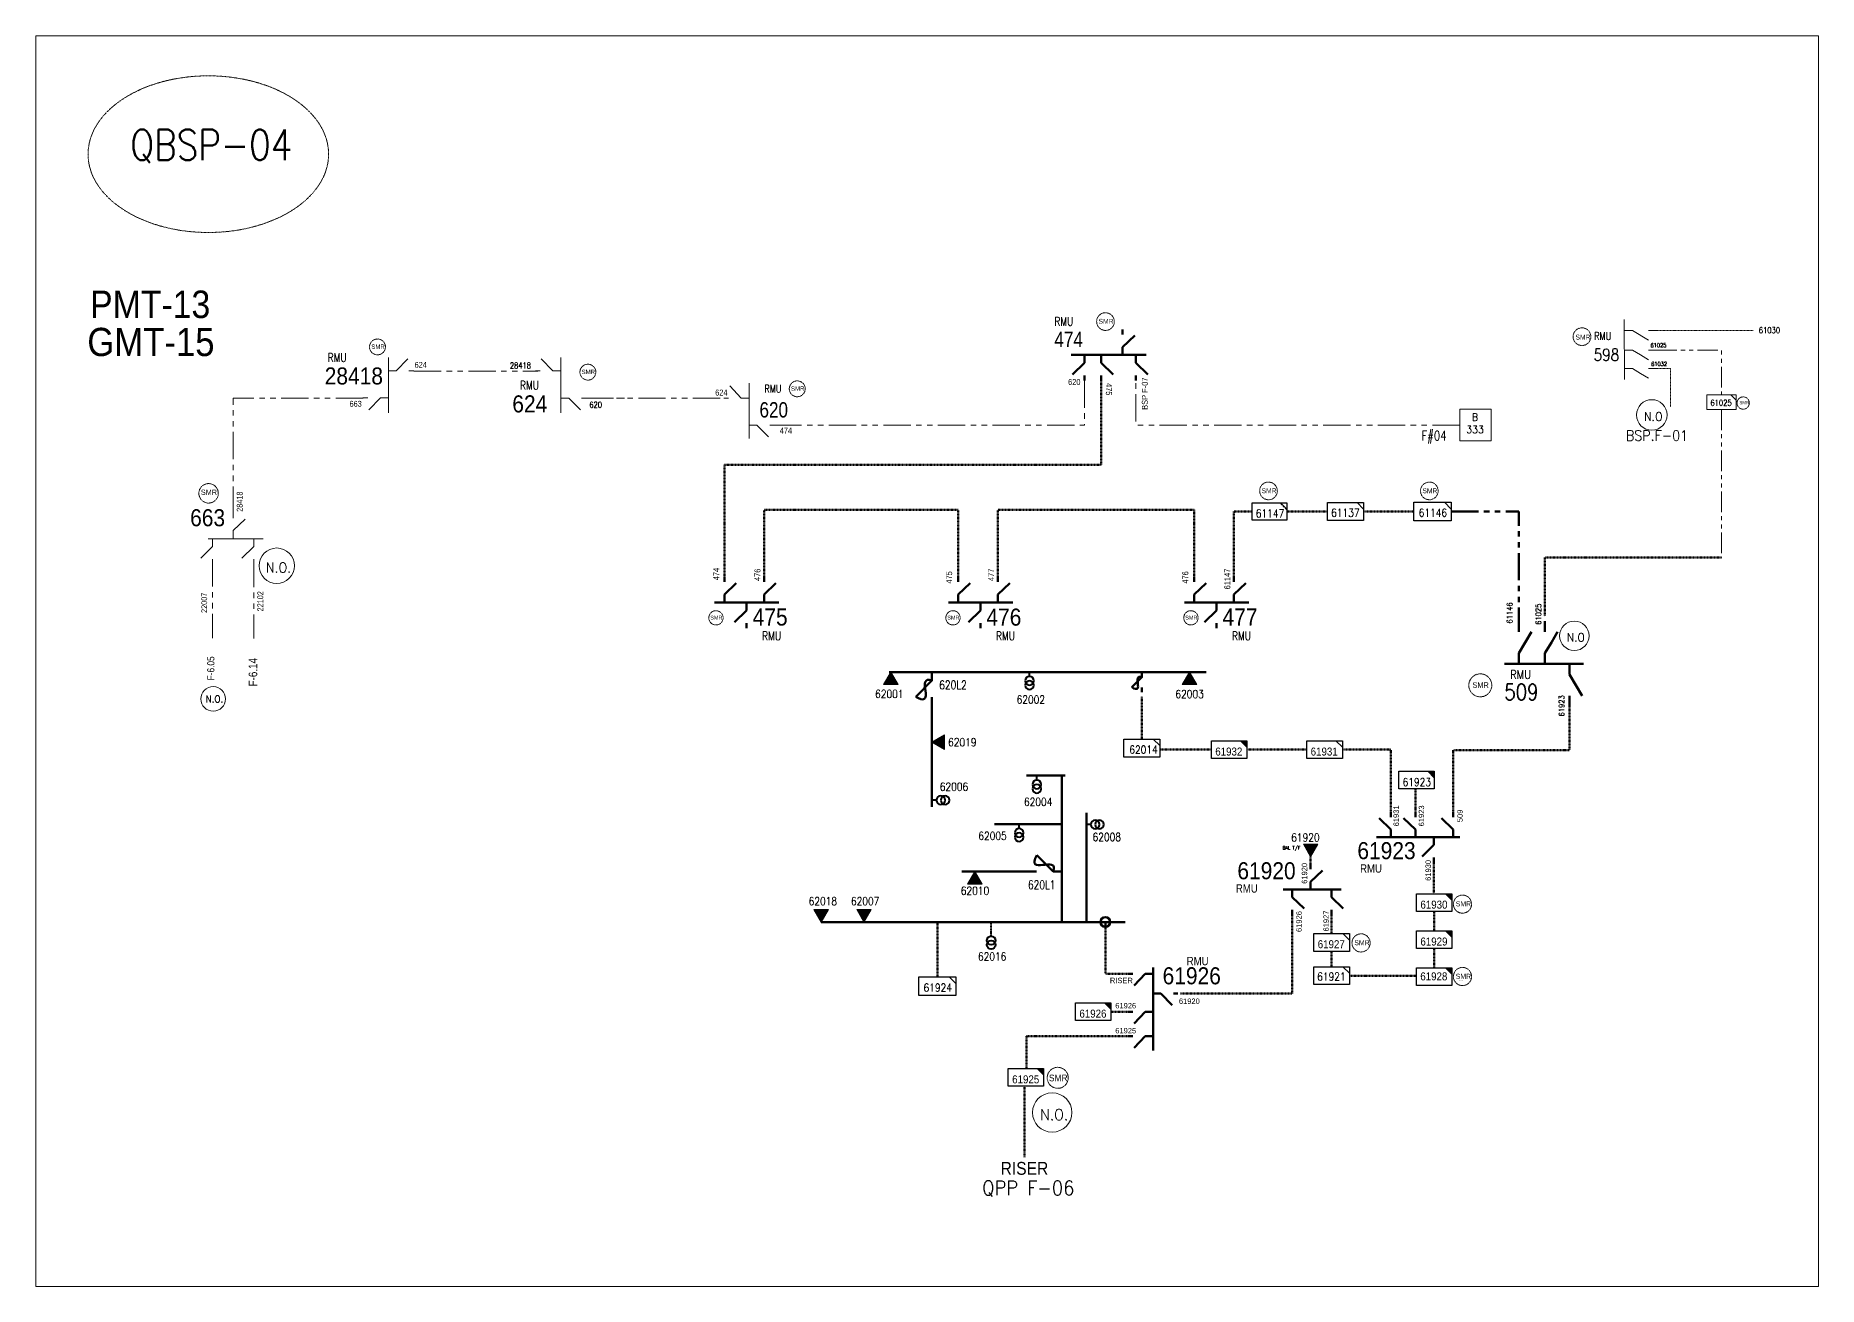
# Model space of a CAD drawing. Header units: metres. Extents: x 65984 to 144644, y -19036 to 23726.
# Drawn here: x 86619 to 88011, y 11408 to 12385 of the extents above; entities that cross this region are included whole.
import ezdxf
from ezdxf.enums import TextEntityAlignment as Align

# ---------------------------------------------------------------- set-up
doc = ezdxf.new("R2010")
doc.units = ezdxf.units.M
doc.header["$MEASUREMENT"] = 0
for name, pattern in [('( Phantom )', [2.5, 1.25, -0.25, 0.25, -0.25, 0.25, -0.25]), ('DGN Style 2', [0.023128, 0, -0.023128]), ('DGN Style 3', [0.013877, 0, -0.013877])]:
    doc.linetypes.add(name, pattern=pattern)
doc.layers.get('0').update_dxf_attribs({"color": 95, "lineweight": 40})
for name, color, linetype, lineweight in [('d_eos', 111, 'Continuous', 40), ('d_eos no', 121, 'Continuous', 40), ('d_fco text', 95, 'Continuous', 40), ('d_switch', 95, 'Continuous', 40), ('d_tf', 1, 'Continuous', 40), ('d_tf no', 6, 'Continuous', 40), ('d_ug cable', 95, 'Continuous', 40), ('d_ug main line', 95, 'Continuous', 40), ('d_village name', 7, 'Continuous', 40), ('fedr no', 95, 'Continuous', 40), ('GRID STATION  04', 7, 'Continuous', 40), ('Level 37', 7, 'Continuous', 0), ('O H MAIN FEEDER', 4, 'Continuous', 100), ('SW N O', 114, 'Continuous', 30)]:
    doc.layers.add(name, color=color, linetype=linetype, lineweight=lineweight)
doc.styles.add('NASKHF', font='naskhf.shx', dxfattribs={"height": 8})
doc.styles.add('Style-Arial', font='arial.ttf')
doc.styles.add('Style-ENGINEERING', font='ENGINEERING.shx')
doc.styles.add('Style-msdefault', font='msdefault.shx')
doc.styles.add('Style-simplex', font='simplex.shx')
doc.styles.add('Style-STANDARD', font='STANDARD.shx')

# ---------------------------------------------------------------- blocks, each defined once
blk = doc.blocks.new('*U1294')
at = {"layer": 'd_eos', "color": 2, "linetype": 'Continuous', "lineweight": 13, "ltscale": 0.849632}
for p, q in [((-4.6, 8.4), (-11.4, 15.4)), ((0, 16.2), (0, -16.2)), ((-12.1, 8.4), (-14.9, 8.4)), ((0, 8.4), (-4.6, 8.4)), ((0, -7.5), (4.7, -7.5)), ((4.7, -7.5), (11.5, -14.5)), ((12.1, -7.5), (14.9, -7.5))]:
    blk.add_line(p, q, dxfattribs=at)
blk = doc.blocks.new('*U1295')
at = {"layer": 'd_eos', "color": 2, "linetype": 'Continuous', "lineweight": 13, "ltscale": 0.849632}
for p, q in [((0, 16.2), (0, -16.2)), ((4.6, 8.4), (11.4, 15.4)), ((0, 8.4), (4.6, 8.4)), ((12.1, 8.4), (14.9, 8.4)), ((-12.1, -7.4), (-14.9, -7.4)), ((-4.6, -7.4), (-11.4, -14.5)), ((0, -7.4), (-4.6, -7.4))]:
    blk.add_line(p, q, dxfattribs=at)
blk = doc.blocks.new('*U1296')
at = {"layer": 'd_eos', "color": 2, "linetype": 'Continuous', "lineweight": 13, "ltscale": 0.849632}
for p, q in [((-12.1, 11.3), (-14.9, 11.3)), ((-4.6, 11.3), (-11.4, 18.3)), ((0, 11.3), (-4.6, 11.3)), ((0, 14), (0, -18.3)), ((-4.6, -12.9), (-11.4, -5.9)), ((0, -0.8), (4.7, -0.8)), ((4.7, -0.8), (11.4, -7.8)), ((12.1, -0.8), (14.9, -0.8)), ((-12.1, -12.9), (-14.9, -12.9)), ((0, -12.9), (-4.6, -12.9))]:
    blk.add_line(p, q, dxfattribs=at)
blk = doc.blocks.new('TRANS_2_1')
at = {"color": 0, "linetype": 'Continuous', "lineweight": 0, "ltscale": 500, "flags": 128}
blk.add_lwpolyline([(8668600, 4991700), (8668600, -5008300), (9500, -8300)], close=True, dxfattribs=at)
at = {"color": 0, "linetype": 'Continuous', "lineweight": 0, "ltscale": 500}
blk.add_solid([(8668600, 4991700), (8668600, -5008300), (9500, -8300)], dxfattribs=at)
blk = doc.blocks.new('FUSE01_1_1')
at = {"color": 0, "linetype": 'ByBlock', "lineweight": -2, "ltscale": 500}
blk.add_line((0, -8575), (0, -11275), dxfattribs=at)
at = {"color": 0, "linetype": 'ByBlock', "lineweight": -2, "ltscale": 500, "flags": 128}
blk.add_lwpolyline([(0, 25), (0, -2875), (-5600, -8475)], dxfattribs=at)
at = {"color": 0, "linetype": 'ByBlock', "lineweight": -2, "ltscale": 500}
blk.add_open_spline([(-5600, -8475), (1700, -12675), (-5800, -675), (0, -2875)], degree=3, dxfattribs=at)
blk = doc.blocks.new('TFU_180')
at = {"layer": 'd_fco text', "color": 0, "linetype": 'DGN Style 2', "lineweight": 40, "ltscale": 500}
blk.add_line((0, 5000), (0, 0), dxfattribs=at)
at = {"layer": 'd_fco text', "color": 0, "linetype": 'Continuous', "lineweight": 40, "ltscale": 500}
for centre in [(0, 15000), (0, 10000)]:
    blk.add_circle(centre, 5000, dxfattribs=at)
blk = doc.blocks.new('TFU_1_1')
at = {"layer": 'd_switch', "color": 0, "linetype": 'Continuous', "lineweight": 40, "ltscale": 500}
blk.add_line((0, 5000), (0, 0), dxfattribs=at)
for centre in [(0, 15000), (0, 10000)]:
    blk.add_circle(centre, 5000, dxfattribs=at)
blk = doc.blocks.new('TF_1_1')
at = {"layer": 'd_village name', "color": 0, "linetype": 'Continuous', "lineweight": 30, "ltscale": 500}
blk.add_line((3150, 2475), (4950, 675), dxfattribs=at)
blk.add_3dface([(-5050, 2475), (4950, 2475), (4950, -2525), (-5050, -2525)], dxfattribs=at)
blk = doc.blocks.new('TF_2_2')
at = {"layer": 'd_village name', "color": 0, "linetype": 'Continuous', "lineweight": 30, "ltscale": 500}
blk.add_line((3150, 2475), (4950, 675), dxfattribs=at)
blk.add_3dface([(-5050, 2475), (4950, 2475), (4950, -2525), (-5050, -2525)], dxfattribs=at)
blk = doc.blocks.new('exist.us-1000kva_1_1')
at = {"layer": 'd_village name', "color": 0, "linetype": 'Continuous', "lineweight": 0, "ltscale": 500, "flags": 128}
blk.add_lwpolyline([(19997, 6459), (16400, 10000), (20000, 10000)], close=True, dxfattribs=at)
at = {"layer": 'd_village name', "color": 0, "linetype": 'Continuous', "lineweight": 0, "ltscale": 500, "extrusion": (0, 0, -1)}
blk.add_solid([(-19997, 6459), (-16400, 10000), (-20000, 10000)], dxfattribs=at)
at = {"layer": 'd_village name', "color": 0, "linetype": 'DGN Style 3', "lineweight": 106, "ltscale": 500, "xscale": 2, "yscale": 2}
blk.add_blockref('TF_2_2', (10100, 5050), dxfattribs=at)
blk = doc.blocks.new('TF_1_2')
at = {"color": 0, "linetype": 'Continuous', "lineweight": 30, "ltscale": 500}
blk.add_line((3150, 2475), (4950, 675), dxfattribs=at)
blk.add_3dface([(-5050, 2475), (4950, 2475), (4950, -2525), (-5050, -2525)], dxfattribs=at)
blk = doc.blocks.new('*U1458')
at = {"layer": 'SW N O', "color": 3, "lineweight": 13, "ltscale": 0.426762}
blk.add_circle((0, 0), 16.8, dxfattribs=at)
at = {"layer": 'SW N O', "color": 3, "lineweight": 13, "style": 'Style-STANDARD'}
blk.add_text('N.O.', height=9.6, dxfattribs=at).set_placement((1.7, -0.2), align=Align.MIDDLE_CENTER)
blk = doc.blocks.new('*U3893')
at = {"layer": 'SW N O', "color": 3, "lineweight": 13, "ltscale": 0.426762}
blk.add_circle((0, 0), 16.8, dxfattribs=at)
at = {"layer": 'SW N O', "color": 3, "lineweight": 13, "insert": (1.7, -1.8), "char_height": 9.6, "attachment_point": 5, "line_spacing_factor": 0.6, "style": 'Style-STANDARD'}
blk.add_mtext('N.O.', dxfattribs=at)
blk = doc.blocks.new('*U3971')
at = {"layer": 'SW N O', "color": 3, "lineweight": 13, "ltscale": 0.426762}
blk.add_circle((0, 0), 16.8, dxfattribs=at)
at = {"layer": 'SW N O', "color": 3, "lineweight": 13, "insert": (1.7, -1.8), "char_height": 9.6, "attachment_point": 5, "line_spacing_factor": 0.6, "style": 'Style-STANDARD'}
blk.add_mtext('N.O', dxfattribs=at)
blk = doc.blocks.new('*U1060')
at = {"layer": 'd_eos', "color": 2, "linetype": 'Continuous', "lineweight": 13, "ltscale": 0.702598}
for p, q in [((-29.4, 54.9), (-29.3, -54.9)), ((-29.4, 34.8), (-14.7, 34.8)), ((-14.7, 34.8), (14.7, 17.4)), ((14.7, 34.8), (29.4, 34.8)), ((-29.3, -1), (-14.7, -1)), ((-14.7, -1), (0, -9.7)), ((0, -9.7), (14.7, -18.4)), ((14.7, -1), (29.4, -1)), ((-29.3, -34.7), (-14.7, -34.7)), ((-14.7, -34.7), (0, -43.4)), ((0, -43.4), (14.7, -52.1)), ((14.7, -34.7), (29.4, -34.7))]:
    blk.add_line(p, q, dxfattribs=at)
blk = doc.blocks.new('TF_1_4')
at = {"color": 0, "linetype": 'ByBlock', "lineweight": -2, "ltscale": 500}
blk.add_line((3150, 2475), (4950, 675), dxfattribs=at)
blk.add_3dface([(-5050, 2475), (4950, 2475), (4950, -2525), (-5050, -2525)], dxfattribs=at)
blk = doc.blocks.new('*U2555')
at = {"color": 2, "linetype": 'Continuous', "lineweight": 13, "ltscale": 0.546866, "flags": 128}
blk.add_lwpolyline([(18.3, 14.3), (28.6, 14.3), (28.6, 4)], close=True, dxfattribs=at)
at = {"color": 2, "linetype": 'Continuous', "lineweight": 13, "ltscale": 0.546866, "xscale": 0.005720000000000002, "yscale": 0.005720000000000002, "zscale": 0.006084002084081081}
blk.add_blockref('TF_1_4', (0.3, 0.2), dxfattribs=at)
blk = doc.blocks.new('*U4285')
at = {"layer": 'SW N O', "color": 3, "lineweight": 13, "ltscale": 0.426762}
blk.add_circle((0, 0), 16.8, dxfattribs=at)
at = {"layer": 'SW N O', "color": 3, "lineweight": 13, "insert": (1.7, -1.8), "char_height": 9.6, "attachment_point": 5, "line_spacing_factor": 0.6, "style": 'Style-STANDARD'}
blk.add_mtext('N.O', dxfattribs=at)

msp = doc.modelspace()

# ---------------------------------------------------------------- linework, layer by layer
at = {"color": 3, "linetype": 'Continuous', "lineweight": 100, "ltscale": 0.568021}
for p, q in [((87285.4, 11888), (87533, 11888)), ((87318.8, 11888), (87318.8, 11883.5)), ((87318.8, 11864.7), (87318.8, 11782.8)), ((87420.1, 11807.2), (87422.7, 11807.2)), ((87439.4, 11692.8), (87439.4, 11778.1)), ((87420.1, 11769.2), (87367.7, 11769.2)), ((87397.1, 11732.3), (87342.1, 11732.3)), ((87420.1, 11732.3), (87414.7, 11732.3)), ((87469.7, 11692.8), (87232.3, 11692.8))]:
    msp.add_line(p, q, dxfattribs=at)
at = {"color": 3, "linetype": 'DGN Style 3', "lineweight": 140}
for p, q in [((87482.7, 11835.6), (87482.7, 11869)), ((87537.1, 11827.4), (87496.7, 11827.4)), ((87564.6, 11827.4), (87611.6, 11827.4)), ((87696.3, 11778.5), (87696.3, 11796.7)), ((87614.5, 11737.7), (87614.5, 11743.8)), ((87710.6, 11739.6), (87710.6, 11714.8)), ((87630.9, 11698.8), (87630.9, 11683.8)), ((87711, 11685.9), (87711, 11701)), ((87323, 11649.8), (87323, 11692.8)), ((87630.9, 11669.9), (87630.9, 11657.8)), ((87711, 11657.1), (87711, 11672.2)), ((87644.8, 11650.9), (87697.3, 11650.9)), ((87472, 11622.8), (87458.6, 11622.8))]:
    msp.add_line(p, q, dxfattribs=at)
at = {"color": 3, "linetype": 'DGN Style 2', "lineweight": 40, "ltscale": 0.568021}
msp.add_line((87365, 11681.9), (87365, 11692.8), dxfattribs=at)
at = {"color": 5, "linetype": 'DGN Style 3', "lineweight": 140}
msp.add_line((87391.1, 11509.3), (87391.1, 11564.7), dxfattribs=at)
at = {"color": 3, "linetype": 'DGN Style 3', "lineweight": 140, "flags": 128}
for points in [[(87816.7, 11861.1), (87816.7, 11827.1), (87725.9, 11827.1), (87725.9, 11778.5)], [(87639.3, 11827.4), (87677.2, 11827.4), (87677.2, 11778.5)], [(87600.2, 11698.8), (87600.2, 11637.1), (87512.7, 11637.1)], [(87472, 11652.4), (87454.2, 11652.4), (87454.2, 11692.8)], [(87472, 11603.7), (87392.5, 11603.7), (87392.5, 11578.4)]]:
    msp.add_lwpolyline(points, dxfattribs=at)
at = {"color": 3, "linetype": 'Continuous', "lineweight": 100, "ltscale": 0.568021, "flags": 128}
msp.add_lwpolyline([(87420.1, 11692.8), (87420.1, 11807.2), (87392.7, 11807.2)], dxfattribs=at)
at = {"color": 3, "linetype": 'Continuous', "lineweight": 100, "ltscale": 0.568021}
msp.add_circle((87454.2, 11692.8), 3.8, dxfattribs=at)
at = {"layer": 'd_eos', "color": 2, "linetype": 'Continuous', "lineweight": 211, "ltscale": 0.849632}
for p, q in [((87467.7, 12151.6), (87467.7, 12155.3)), ((87467.7, 12141.7), (87477.1, 12150.7)), ((87467.7, 12135.5), (87467.7, 12141.7)), ((87427.5, 12135.5), (87486.1, 12135.5)), ((87437.8, 12129.3), (87428.5, 12120.2)), ((87437.8, 12135.5), (87437.8, 12129.3)), ((87451, 12135.5), (87451, 12129.3)), ((87451, 12129.3), (87460.3, 12120.2)), ((87478.1, 12135.5), (87478.1, 12129.3)), ((87478.1, 12129.3), (87487.4, 12120.2)), ((87156.7, 11958.3), (87156.7, 11962.1)), ((87187.7, 11958.3), (87187.7, 11962.1)), ((87339.2, 11958.3), (87339.2, 11962.1)), ((87370.2, 11958.3), (87370.2, 11962.1)), ((87523.6, 11958.3), (87523.6, 11962.1)), ((87554.6, 11958.3), (87554.6, 11962.1)), ((87156.7, 11948.4), (87166, 11957.4)), ((87156.7, 11942.2), (87156.7, 11948.4)), ((87187.7, 11948.4), (87197, 11957.4)), ((87187.7, 11942.2), (87187.7, 11948.4)), ((87339.2, 11948.4), (87348.6, 11957.4)), ((87339.2, 11942.2), (87339.2, 11948.4)), ((87370.2, 11948.4), (87379.6, 11957.4)), ((87370.2, 11942.2), (87370.2, 11948.4)), ((87523.6, 11948.4), (87532.9, 11957.4)), ((87523.6, 11942.2), (87523.6, 11948.4)), ((87554.6, 11948.4), (87563.9, 11957.4)), ((87554.6, 11942.2), (87554.6, 11948.4)), ((87149.1, 11942.2), (87199.3, 11942.2)), ((87174, 11936), (87164.7, 11927)), ((87174, 11942.2), (87174, 11936)), ((87331.7, 11942.2), (87381.9, 11942.2)), ((87356.6, 11936), (87347.3, 11927)), ((87356.6, 11942.2), (87356.6, 11936)), ((87516, 11942.2), (87566.2, 11942.2)), ((87540.9, 11936), (87531.6, 11927)), ((87540.9, 11942.2), (87540.9, 11936)), ((87174, 11926.1), (87174, 11922.3)), ((87356.6, 11926.1), (87356.6, 11922.3)), ((87540.9, 11926.1), (87540.9, 11922.3))]:
    msp.add_line(p, q, dxfattribs=at)
at = {"layer": 'd_eos', "color": 7, "linetype": 'Continuous', "lineweight": 211, "ltscale": 0.849632}
for p, q in [((87437.8, 12119.4), (87437.8, 12115.6)), ((87451, 12119.4), (87451, 12115.6)), ((87478.1, 12119.4), (87478.1, 12115.6))]:
    msp.add_line(p, q, dxfattribs=at)
at = {"layer": 'd_eos', "color": 7, "linetype": 'Continuous', "lineweight": 211, "ltscale": 0.935158}
for p, q in [((87777.2, 11919.4), (87777.2, 11927.8)), ((87777.2, 11902.8), (87787.1, 11919.4)), ((87797.5, 11919.4), (87797.5, 11927.8)), ((87802.5, 11911.1), (87807.4, 11919.4)), ((87797.5, 11902.8), (87802.5, 11911.1)), ((87797.5, 11894.4), (87797.5, 11902.8)), ((87816.7, 11894.4), (87816.7, 11886.1)), ((87816.7, 11886.1), (87821.6, 11877.7)), ((87821.6, 11877.7), (87826.6, 11869.4)), ((87816.7, 11869.4), (87816.7, 11861.1))]:
    msp.add_line(p, q, dxfattribs=at)
at = {"layer": 'd_eos', "color": 2, "linetype": 'Continuous', "lineweight": 211, "ltscale": 0.935158}
for p, q in [((87777.2, 11894.4), (87777.2, 11902.8)), ((87765.8, 11894.4), (87827.6, 11894.4))]:
    msp.add_line(p, q, dxfattribs=at)
at = {"layer": 'd_eos', "color": 7, "linetype": 'Continuous', "lineweight": 211, "ltscale": 0.832639}
for p, q in [((87677.2, 11774.8), (87677.2, 11778.5)), ((87696.3, 11774.8), (87696.3, 11778.5)), ((87725.9, 11774.8), (87725.9, 11778.5)), ((87677.2, 11765.1), (87668.1, 11774)), ((87677.2, 11759.1), (87677.2, 11765.1)), ((87696.3, 11765.1), (87687.1, 11774)), ((87696.3, 11759.1), (87696.3, 11765.1)), ((87725.9, 11765.1), (87716.8, 11774)), ((87725.9, 11759.1), (87725.9, 11765.1)), ((87665.9, 11759.1), (87730.9, 11759.1)), ((87710.6, 11753), (87701.5, 11744.1)), ((87710.6, 11759.1), (87710.6, 11753)), ((87614.5, 11734), (87614.5, 11737.7)), ((87710.6, 11743.3), (87710.6, 11739.6)), ((87614.5, 11724.3), (87623.7, 11733.1)), ((87614.5, 11718.2), (87614.5, 11724.3)), ((87638.4, 11718.2), (87593, 11718.2)), ((87600.2, 11718.2), (87600.2, 11712.2)), ((87600.2, 11712.2), (87609.4, 11703.3)), ((87630.9, 11718.2), (87630.9, 11712.2)), ((87630.9, 11712.2), (87640, 11703.3)), ((87600.2, 11702.4), (87600.2, 11698.8)), ((87630.9, 11702.4), (87630.9, 11698.8)), ((87475.7, 11652.4), (87472, 11652.4)), ((87485.4, 11652.4), (87476.6, 11643.3)), ((87491.5, 11652.4), (87485.4, 11652.4)), ((87491.5, 11592.4), (87491.5, 11657.4)), ((87491.5, 11637.1), (87497.6, 11637.1)), ((87497.6, 11637.1), (87506.4, 11628)), ((87507.3, 11637.1), (87510.9, 11637.1)), ((87475.7, 11622.8), (87472, 11622.8)), ((87485.4, 11622.8), (87476.6, 11613.6)), ((87491.5, 11622.8), (87485.4, 11622.8)), ((87475.7, 11603.7), (87472, 11603.7)), ((87485.4, 11603.7), (87476.6, 11594.6)), ((87491.5, 11603.7), (87485.4, 11603.7))]:
    msp.add_line(p, q, dxfattribs=at)
at = {"layer": 'd_ug cable', "color": 3, "linetype": 'DGN Style 3', "lineweight": 140}
for p, q in [((87595.8, 12013.2), (87627.7, 12013.2)), ((87655.9, 12013.2), (87695.3, 12013.2))]:
    msp.add_line(p, q, dxfattribs=at)
at = {"layer": 'd_ug cable', "color": 1, "linetype": 'DGN Style 3', "lineweight": 13, "flags": 128}
for points in [[(87884.5, 12154.6), (87960.2, 12154.6), (87960.2, 12154.6)], [(87884.5, 12124.9), (87895.5, 12124.9), (87895.5, 12124.9)], [(87895.5, 12095), (87895.5, 12124.9), (87895.5, 12124.9)]]:
    msp.add_lwpolyline(points, dxfattribs=at)
at = {"layer": 'd_ug cable', "color": 1, "linetype": '( Phantom )', "lineweight": 13, "ltscale": 12.802868, "flags": 128}
for points in [[(87884.5, 12139.3), (87935.4, 12139.3), (87935.4, 12104.4)], [(87935.4, 12092.9), (87935.4, 11977.5)]]:
    msp.add_lwpolyline(points, dxfattribs=at)
at = {"layer": 'd_ug cable', "color": 3, "linetype": 'DGN Style 3', "lineweight": 100, "flags": 128}
for points in [[(87451, 12115.6), (87451, 12049.8), (87156.7, 12049.8), (87156.7, 11962.1)], [(87187.7, 11962.1), (87187.7, 12014.5), (87339.2, 12014.5), (87339.2, 11962.1)], [(87370.2, 11962.1), (87370.2, 12014.5), (87523.6, 12014.5), (87523.6, 11962.1)], [(87554.6, 11962.1), (87554.6, 12013.2), (87568.7, 12013.2)]]:
    msp.add_lwpolyline(points, dxfattribs=at)
at = {"layer": 'd_ug cable', "color": 2, "linetype": 'DGN Style 3', "lineweight": 0, "flags": 128}
msp.add_lwpolyline([(87590.6, 12020), (87595.8, 12020), (87595.8, 12014.7)], close=True, dxfattribs=at)
at = {"layer": 'd_ug cable', "color": 3, "linetype": '( Phantom )', "lineweight": 100, "ltscale": 17.040617, "flags": 128}
msp.add_lwpolyline([(87724.3, 12013.2), (87777.2, 12013.2), (87777.2, 11927.8)], dxfattribs=at)
at = {"layer": 'd_ug cable', "color": 1, "linetype": 'DGN Style 3', "lineweight": 100, "flags": 128}
msp.add_lwpolyline([(87797.5, 11931.6), (87797.5, 11977.5), (87935.4, 11977.5)], dxfattribs=at)
at = {"layer": 'd_ug cable', "color": 2, "linetype": 'DGN Style 3', "lineweight": 0}
for centre, radius in [((87454.3, 12161.6), 6.9), ((86885.8, 12141.8), 6.21), ((87050.1, 12122.1), 6.21), ((87213.6, 12109.1), 6.21), ((86753.9, 12027.5), 7.6), ((87581.6, 12029.4), 6.9), ((87707.2, 12029.4), 6.9), ((87150.1, 11930.3), 5.59), ((87335.2, 11930.3), 5.59), ((87521, 11930.3), 5.59)]:
    msp.add_circle(centre, radius, dxfattribs=at)
at = {"layer": 'd_ug cable', "color": 2, "linetype": 'DGN Style 3', "lineweight": 13}
for centre, radius in [((87826.4, 12149.8), 6.92), ((87952.3, 12098), 4.8), ((87747, 11877.6), 8.97), ((87733.1, 11706.8), 7.1), ((87653.9, 11676.5), 7.1), ((87733.1, 11650.3), 7.1), ((87417, 11571.2), 8.21)]:
    msp.add_circle(centre, radius, dxfattribs=at)
at = {"layer": 'd_ug main line', "color": 3, "linetype": '( Phantom )', "lineweight": 13, "ltscale": 17.040617, "flags": 128}
for points in [[(86914.2, 12123), (87011, 12123)], [(87437.8, 12115.6), (87437.8, 12080.8), (87192.8, 12080.8)], [(87730.9, 12080.8), (87478.1, 12080.8), (87478.1, 12115.6)], [(86874.5, 12101.9), (86773.2, 12101.9), (86773.2, 12011.9)], [(87046.9, 12101.9), (87156.1, 12101.9)], [(86757, 11976), (86757, 11914.4)], [(86789.2, 11975.6), (86789.2, 11914.2)]]:
    msp.add_lwpolyline(points, dxfattribs=at)
at = {"layer": 'd_ug main line', "color": 131, "linetype": '( Phantom )', "lineweight": 13, "ltscale": 17.040617, "flags": 128}
msp.add_lwpolyline([(87048.8, 12101.9), (87081.2, 12101.9)], dxfattribs=at)
at = {"layer": 'fedr no', "color": 82, "linetype": 'DGN Style 3', "lineweight": 13, "true_color": 0x1dc70e}
msp.add_ellipse((86753.7, 12292.3), major_axis=(93.9, 0), ratio=0.651175, dxfattribs=at)
at = {"layer": 'GRID STATION  04', "color": 3, "linetype": 'Continuous', "lineweight": 13, "ltscale": 0.783868, "flags": 128}
msp.add_lwpolyline([(87755.4, 12068.6), (87730.9, 12068.6), (87730.9, 12093.1), (87755.4, 12093.1)], close=True, dxfattribs=at)
at = {"layer": 'O H MAIN FEEDER', "color": 140, "lineweight": 13, "ltscale": 0.498271, "flags": 128}
msp.add_lwpolyline([(86618.9, 12384.8), (88011, 12384.8), (88011, 11408.4), (86618.9, 11408.4)], close=True, dxfattribs=at)

# ---------------------------------------------------------------- block references
at = {"color": 2, "linetype": 'Continuous', "lineweight": 13, "ltscale": 0.546866, "xscale": 0.4012293440304244, "yscale": 0.4012293440304244, "zscale": 0.4012293440304244}
msp.add_blockref('*U2555', (87935.4, 12098.6), dxfattribs=at)
at = {"color": 2, "linetype": 'Continuous', "lineweight": 30, "ltscale": 0.722146, "xscale": 0.002708338841119261, "yscale": 0.002708338841119261, "zscale": 0.003249077699981808}
msp.add_blockref('TF_1_1', (87582.4, 12013.3), dxfattribs=at)
at = {"color": 2, "linetype": 'Continuous', "lineweight": 30, "ltscale": 0.755577, "xscale": 0.002909218697102458, "yscale": 0.002909218697102458, "zscale": 0.003249077699981808}
msp.add_blockref('TF_1_1', (87709.9, 12013.3), dxfattribs=at)
at = {"color": 3, "linetype": 'Continuous', "lineweight": 106, "ltscale": 0.568021, "xscale": 0.002272082307679584, "yscale": 0.002272082307679584, "zscale": 0.002272082307679584}
msp.add_blockref('FUSE01_1_1', (87318.8, 11887.9), dxfattribs=at)
at = {"color": 3, "linetype": 'Continuous', "lineweight": 40, "ltscale": 0.568021, "extrusion": (0, 0, -1), "xscale": 0.0006816246923038753, "yscale": 0.0006816246923038753, "zscale": 0.0006816246923038753}
for p, rotation in [((-87395, 11888), 179.9999999999999), ((-87400.7, 11807.1), 179.9999999999999), ((-87318.8, 11787.9), 89.99999999999991), ((-87386.8, 11769.3), 179.9999999999999)]:
    msp.add_blockref('TFU_1_1', p, dxfattribs=dict(at, rotation=rotation))
at = {"color": 7, "linetype": 'Continuous', "lineweight": 106, "ltscale": 0.421882, "xscale": 0.001395253591940623, "yscale": 0.001395253591940623, "zscale": 0.002272082307679584}
msp.add_blockref('FUSE01_1_1', (87482.7, 11887.9), dxfattribs=at)
at = {"color": 3, "linetype": 'DGN Style 3', "lineweight": 106, "ltscale": 0.736506, "xscale": 0.00279449513962426, "yscale": 0.00279449513962426, "zscale": 0.003249077699981808, "rotation": 359.9999999999999}
msp.add_blockref('TF_2_2', (87482.8, 11828.7), dxfattribs=at)
at = {"color": 3, "linetype": 'DGN Style 3', "lineweight": 106, "ltscale": 0.728591, "xscale": 0.001376881871396466, "yscale": 0.001376881871396466, "zscale": 0.001624538849990904, "rotation": 359.9999999999999}
for p in [(87537.1, 11820.5), (87683.5, 11796.7), (87697.3, 11672.2), (87431, 11615.9)]:
    msp.add_blockref('exist.us-1000kva_1_1', p, dxfattribs=at)
at = {"color": 3, "linetype": 'Continuous', "lineweight": 30, "ltscale": 0.734297, "xscale": 0.002781245051905761, "yscale": 0.002781245051905761, "zscale": 0.003249077699981808}
for p in [(87625.5, 11827.4), (87631, 11651)]:
    msp.add_blockref('TF_1_1', p, dxfattribs=at)
at = {"color": 3, "linetype": 'Continuous', "lineweight": 40, "ltscale": 0.568021, "xscale": 0.0006816246923038753, "zscale": 0.0006816246923038753}
for name, p, yscale, rotation in [('TFU_1_1', (87439.4, 11768.9), -0.0006816246923038753, 90.0000000000001), ('TFU_180', (87365, 11685.3), 0.0006816246923038753, 179.9999999999999)]:
    msp.add_blockref(name, p, dxfattribs=dict(at, yscale=yscale, rotation=rotation))
at = {"color": 3, "linetype": 'Continuous', "lineweight": 106, "ltscale": 0.568021, "xscale": 0.002272082307679584, "yscale": 0.002272082307679584, "zscale": 0.002272082307679584, "rotation": 270}
msp.add_blockref('FUSE01_1_1', (87420, 11732.3), dxfattribs=at)
at = {"color": 2, "linetype": 'DGN Style 3', "lineweight": 106, "ltscale": 0.728591, "xscale": 0.001376881871396466, "yscale": 0.001376881871396466, "zscale": 0.001624538849990904, "rotation": 359.9999999999999}
for p in [(87697.3, 11701), (87697.3, 11643.3), (87378.4, 11564.7)]:
    msp.add_blockref('exist.us-1000kva_1_1', p, dxfattribs=at)
at = {"color": 2, "linetype": 'Continuous', "lineweight": 30, "ltscale": 0.734297, "xscale": 0.002781245051905761, "yscale": 0.002781245051905761, "zscale": 0.003249077699981808}
msp.add_blockref('TF_1_1', (87631, 11676.9), dxfattribs=at)
at = {"color": 3, "linetype": 'DGN Style 3', "lineweight": 106, "ltscale": 0.751093, "xscale": 0.002882021546741481, "yscale": 0.002882021546741481, "zscale": 0.003249077699981808, "rotation": 359.9999999999999}
msp.add_blockref('TF_2_2', (87323.1, 11642.8), dxfattribs=at)
at = {"layer": 'd_eos', "color": 2, "linetype": 'Continuous', "lineweight": 13, "ltscale": 0.702598, "xscale": 0.4267622666565712, "yscale": 0.4267622666565712, "zscale": 0.4267622666565712}
msp.add_blockref('*U1060', (87872, 12139.7), dxfattribs=at)
at = {"layer": 'd_eos', "color": 2, "linetype": 'Continuous', "lineweight": 13, "ltscale": 0.849632, "xscale": 1.331, "yscale": 1.331, "zscale": 1.331}
for name, p in [('*U1295', (86894.3, 12111.9)), ('*U1294', (87028.9, 12111.9))]:
    msp.add_blockref(name, p, dxfattribs=at)
at = {"layer": 'd_eos', "color": 2, "linetype": 'Continuous', "lineweight": 13, "ltscale": 0.849632, "extrusion": (0, 0, -1), "xscale": 1.331, "yscale": 1.331, "zscale": 1.331, "rotation": 180}
msp.add_blockref('*U1295', (-87176, 12092), dxfattribs=at)
at = {"layer": 'd_eos', "color": 2, "linetype": 'Continuous', "lineweight": 13, "ltscale": 0.849632, "xscale": 1.331, "yscale": 1.331, "zscale": 1.331, "rotation": 90.00000000000001}
msp.add_blockref('*U1296', (86772.1, 11992.1), dxfattribs=at)
at = {"layer": 'd_tf', "color": 3, "linetype": 'Continuous', "lineweight": 0, "ltscale": 0.568021, "xscale": 1.136041153839792e-06, "yscale": 1.136041153839792e-06, "zscale": 1.136041153839792e-06}
for p, rotation in [((87286.7, 11888), 270.0000000000005), ((87519.9, 11888), 270.0000000000005), ((87614.5, 11743.8), 90.00000000000007), ((87352.3, 11732.3), 269.9999999999999), ((87232.3, 11692.8), 89.99999999999994), ((87265.7, 11692.8), 89.99999999999994)]:
    msp.add_blockref('TRANS_2_1', p, dxfattribs=dict(at, rotation=rotation))
msp.add_blockref('TRANS_2_1', (87318.8, 11833.2), dxfattribs=at)
at = {"layer": 'd_ug cable', "color": 3, "linetype": 'Continuous', "lineweight": 30, "ltscale": 0.74022, "xscale": 0.002819842955604865, "yscale": 0.002819842955604865, "zscale": 0.003249077699981808}
msp.add_blockref('TF_1_2', (87641.9, 12013.3), dxfattribs=at)
at = {"layer": 'SW N O', "color": 3, "lineweight": 13}
for name, p, xscale, yscale, zscale in [('*U4285', (87880.9, 12088.7), 0.7093953702088569, 0.7093953702088569, 0.7093953702088569), ('*U1458', (86757.5, 11867), 0.5717352782724446, 0.5717352782724446, 0.5717352782724446)]:
    msp.add_blockref(name, p, dxfattribs=dict(at, xscale=xscale, yscale=yscale, zscale=zscale))
at = {"layer": 'SW N O', "color": 3, "lineweight": 13, "rotation": 359.9999999999999}
for name, p, xscale, yscale, zscale in [('*U3893', (86807.1, 11971), 0.8229208545670337, 0.8229208545670337, 0.8229208545670337), ('*U3971', (87820.4, 11916.3), 0.6841016586973764, 0.6841016586973764, 0.6841016586973764), ('*U3893', (87412.7, 11544.1), 0.9143565050744819, 0.9143565050744819, 0.9143565050744819)]:
    msp.add_blockref(name, p, dxfattribs=dict(at, xscale=xscale, yscale=yscale, zscale=zscale))

# ---------------------------------------------------------------- texts
at = {"color": 3, "linetype": 'Continuous', "lineweight": 80, "style": 'Style-STANDARD', "width": 0.833333}
for s, p in [('620L2', (87335.2, 11877.9)), ('620L1', (87404.5, 11721.9))]:
    msp.add_text(s, height=6.82, dxfattribs=at).set_placement(p, align=Align.MIDDLE_CENTER)
at = {"layer": 'd_eos no', "color": 7, "linetype": 'Continuous', "lineweight": 13, "style": 'Style-Arial', "width": 0.88}
for s, height, p in [('PMT-13', 21.46, (86661.4, 12185.8)), ('GMT-15', 22.04, (86659.2, 12156.7))]:
    msp.add_text(s, height=height, dxfattribs=at).set_placement(p, align=Align.TOP_LEFT)
at = {"layer": 'd_eos no', "color": 2, "linetype": 'Continuous', "lineweight": 140}
for s, height, style, width, p in [('474', 11.98, 'Style-msdefault', 0.833333, (87414.4, 12141.7)), ('475', 13.31, 'Style-Arial', 0.88, (87178.8, 11924.3)), ('476', 13.31, 'Style-Arial', 0.88, (87361.3, 11924.2)), ('477', 13.31, 'Style-Arial', 0.88, (87545.7, 11924.3))]:
    msp.add_text(s, height=height, dxfattribs=dict(at, style=style, width=width)).set_placement(p)
at = {"layer": 'd_eos no', "color": 2, "linetype": 'Continuous', "lineweight": 13, "style": 'Style-Arial', "width": 0.88}
for s, p in [('28418', (86844.6, 12125.8)), ('663', (86739.5, 12015.1))]:
    msp.add_text(s, height=13.31, dxfattribs=at).set_placement(p, align=Align.TOP_LEFT)
at = {"layer": 'd_eos no', "color": 2, "linetype": 'Continuous', "lineweight": 13, "style": 'Style-msdefault', "width": 0.833333}
msp.add_text('620', height=11.98, dxfattribs=at).set_placement((87184.1, 12086.7))
at = {"layer": 'd_eos no', "color": 7, "linetype": 'Continuous', "lineweight": 140, "style": 'Style-Arial', "width": 0.88}
for s, p in [('61923', (87651, 11755.2)), ('61920', (87557.3, 11739.5)), ('61926', (87498.9, 11657.5))]:
    msp.add_text(s, height=13.31, dxfattribs=at).set_placement(p, align=Align.TOP_LEFT)
at = {"layer": 'd_switch', "color": 7, "linetype": 'Continuous', "lineweight": 13, "style": 'Style-ENGINEERING', "width": 0.857143}
for s, p in [('624', (86914.8, 12130.1)), ('663', (86864, 12099.7))]:
    msp.add_text(s, height=4.57, dxfattribs=at).set_placement(p, align=Align.TOP_LEFT)
msp.add_text('28418', height=4.57, rotation=90, dxfattribs=at).set_placement((86775.9, 12013.1), align=Align.TOP_LEFT)
at = {"layer": 'd_switch', "color": 160, "linetype": 'Continuous', "lineweight": 13, "style": 'Style-ENGINEERING', "width": 0.857143}
for s, p in [('22007', (86748.2, 11934.1)), ('22102', (86792, 11935.3))]:
    msp.add_text(s, height=4.57, rotation=90, dxfattribs=at).set_placement(p, align=Align.TOP_LEFT)
at = {"layer": 'd_switch', "color": 55, "linetype": 'Continuous', "lineweight": 13, "style": 'Style-ENGINEERING', "width": 0.857143}
for s, height, p in [('F-6.05', 5.65, (86752.8, 11881.5)), ('F-6.14', 6.68, (86785.2, 11876.8))]:
    msp.add_text(s, height=height, rotation=90, dxfattribs=at).set_placement(p, align=Align.TOP_LEFT)
at = {"layer": 'd_tf no', "color": 1, "linetype": 'Continuous', "lineweight": 13, "style": 'Style-msdefault', "width": 0.945946}
for height, p in [(3.81, (87448.9, 12163.7)), (3.43, (86881, 12143.7)), (3.43, (87045.2, 12124)), (3.43, (87208.7, 12111)), (4.11, (86747.9, 12030.4)), (3.81, (87576.2, 12031.4)), (3.81, (87701.8, 12031.4)), (3.09, (87145.7, 11932)), (3.09, (87330.8, 11932)), (3.09, (87516.6, 11932))]:
    msp.add_text('SMR', height=height, dxfattribs=at).set_placement(p, align=Align.TOP_LEFT)
at = {"layer": 'd_tf no', "color": 7, "linetype": 'Continuous', "lineweight": 13, "style": 'Style-STANDARD', "width": 0.909091}
msp.add_text('61030', height=4.69, dxfattribs=at).set_placement((87972.8, 12154.8), align=Align.MIDDLE_CENTER)
at = {"layer": 'd_tf no', "color": 1, "linetype": 'Continuous', "lineweight": 40, "style": 'Style-msdefault', "width": 0.945946}
for height, p in [(3.85, (87821.3, 12151.4)), (2.43, (87949.4, 12099.5)), (4.38, (87740.9, 11880)), (3.93, (87727.8, 11709)), (3.93, (87648.6, 11678.6)), (3.93, (87727.8, 11652.4)), (5.19, (87410.1, 11573.7))]:
    msp.add_text('SMR', height=height, dxfattribs=at).set_placement(p, align=Align.TOP_LEFT)
at = {"layer": 'd_tf no', "color": 121, "linetype": 'Continuous', "lineweight": 13, "style": 'Style-STANDARD', "width": 0.909091}
msp.add_text('61025', height=4.69, dxfattribs=at).set_placement((87935, 12098.2), align=Align.MIDDLE_CENTER)
at = {"layer": 'd_tf no', "color": 2, "linetype": 'Continuous', "lineweight": 40, "width": 0.909091}
for s, style, p in [('61147', 'Style-STANDARD', (87582.8, 12011.8)), ('61146', 'Style-STANDARD', (87710, 12012.4)), ('61930', 'Style-msdefault', (87710.8, 11706.4)), ('61927', 'Style-msdefault', (87630.6, 11675.5)), ('61928', 'Style-msdefault', (87710.7, 11650.4)), ('61925', 'Style-msdefault', (87392, 11570))]:
    msp.add_text(s, height=6.25, dxfattribs=dict(at, style=style)).set_placement(p, align=Align.MIDDLE_CENTER)
at = {"layer": 'd_tf no', "color": 3, "linetype": 'Continuous', "lineweight": 40, "width": 0.909091}
for s, style, p in [('61137', 'Style-STANDARD', (87641.6, 12012.3)), ('62001', 'Style-STANDARD', (87285.5, 11870.9)), ('62002', 'Style-STANDARD', (87396, 11866.5)), ('62003', 'Style-STANDARD', (87520, 11870.8)), ('62019', 'Style-STANDARD', (87342.5, 11833.2)), ('62014', 'Style-STANDARD', (87484, 11827.4)), ('61932', 'Style-msdefault', (87550.6, 11825.9)), ('61931', 'Style-msdefault', (87625.1, 11825.9)), ('61923', 'Style-STANDARD', (87697.4, 11802.1)), ('62006', 'Style-STANDARD', (87336, 11798.4)), ('62004', 'Style-STANDARD', (87401.7, 11786.6)), ('62005', 'Style-STANDARD', (87366.1, 11760.1)), ('62008', 'Style-STANDARD', (87455.3, 11759.2)), ('61920', 'Style-STANDARD', (87610.4, 11758.8)), ('62018', 'Style-STANDARD', (87233.6, 11709.1)), ('62007', 'Style-STANDARD', (87266.6, 11709.1)), ('62010', 'Style-STANDARD', (87352.4, 11717.2)), ('61929', 'Style-msdefault', (87710.8, 11677.6)), ('62016', 'Style-STANDARD', (87365.8, 11665.9)), ('61921', 'Style-STANDARD', (87630.7, 11650.2)), ('61924', 'Style-STANDARD', (87323.3, 11641.6)), ('61926', 'Style-msdefault', (87444.5, 11621.3))]:
    msp.add_text(s, height=6.25, dxfattribs=dict(at, style=style)).set_placement(p, align=Align.MIDDLE_CENTER)
at = {"layer": 'd_tf no', "color": 3, "linetype": 'Continuous', "lineweight": 40, "insert": (87599.5, 11750.3), "char_height": 2.773, "attachment_point": 5, "line_spacing_factor": 0.875695, "style": 'Style-STANDARD'}
msp.add_mtext('\\H1x;\\W0.909091;BAL T/F', dxfattribs=at)
at = {"layer": 'd_tf no', "color": 121, "linetype": 'Continuous', "lineweight": 40, "insert": (87730.2, 11647.5), "char_height": 0.482, "attachment_point": 1, "style": 'NASKHF'}
msp.add_mtext('\\Fmsdefault;\\H1x;\\W0.945946;14.09.2023', dxfattribs=at)
at = {"layer": 'fedr no', "color": 6, "linetype": 'Continuous', "lineweight": 13, "style": 'Style-STANDARD', "width": 0.909091}
msp.add_text('QBSP-04', height=23.76, dxfattribs=at).set_placement((86756, 12299.6), align=Align.MIDDLE_CENTER)
at = {"layer": 'fedr no', "color": 6, "linetype": 'Continuous', "lineweight": 40, "insert": (87885, 12072.6), "char_height": 7.97, "attachment_point": 5, "style": 'Style-STANDARD'}
msp.add_mtext('BSP.F-01', dxfattribs=at)
at = {"layer": 'fedr no', "color": 55, "linetype": 'Continuous', "lineweight": 13, "insert": (87394, 11484.7), "char_height": 11.25, "attachment_point": 5, "style": 'Style-STANDARD'}
msp.add_mtext('QPP F-06', dxfattribs=at)
at = {"layer": 'GRID STATION  04', "color": 3, "linetype": 'Continuous', "lineweight": 13, "style": 'Style-STANDARD'}
for s, p in [('B', (87742.8, 12087)), ('333', (87742.9, 12077.3))]:
    msp.add_text(s, height=5.87, dxfattribs=at).set_placement(p, align=Align.MIDDLE_CENTER)
at = {"layer": 'GRID STATION  04', "color": 3, "linetype": 'Continuous', "lineweight": 13, "style": 'Style-STANDARD', "width": 0.866667}
msp.add_text('F#04', height=7.33, dxfattribs=at).set_placement((87710.9, 12072.5), align=Align.MIDDLE_CENTER)
at = {"layer": 'Level 37', "color": 2, "linetype": 'Continuous', "lineweight": 53, "width": 0.854701}
for style, p in [('Style-STANDARD', (87421.8, 12161.7)), ('Style-STANDARD', (87193.6, 11916.2)), ('Style-STANDARD', (87376.2, 11916.2)), ('Style-STANDARD', (87560.5, 11916.2)), ('Style-simplex', (87778.5, 11886))]:
    msp.add_text('RMU', height=6.65, dxfattribs=dict(at, style=style)).set_placement(p, align=Align.MIDDLE_CENTER)
at = {"layer": 'Level 37', "color": 2, "linetype": 'Continuous', "lineweight": 53, "ltscale": 1.099462, "style": 'Style-STANDARD', "width": 0.854701}
msp.add_text('RMU', height=5.99, dxfattribs=at).set_placement((87842.6, 12150.3), align=Align.MIDDLE_CENTER)
at = {"layer": 'Level 37', "color": 2, "linetype": 'Continuous', "lineweight": 13, "style": 'Style-STANDARD'}
for s, height, width, p in [('598', 9.39, 0.909091, (87845.5, 12135.7)), ('RMU', 6.65, 0.854701, (86854.3, 12133.5)), ('RMU', 6.65, 0.854701, (87004.5, 12111.9))]:
    msp.add_text(s, height=height, dxfattribs=dict(at, width=width)).set_placement(p, align=Align.MIDDLE_CENTER)
at = {"layer": 'Level 37', "color": 7, "linetype": 'Continuous', "lineweight": 13, "style": 'Style-STANDARD', "width": 0.909091}
for s, height, p in [('61025', 3.17, (87886.1, 12143.1)), ('28418', 4.64, (86997.4, 12127.2)), ('61032', 3.17, (87886.6, 12128.5)), ('620', 4.64, (87056.2, 12096.6))]:
    msp.add_text(s, height=height, dxfattribs=at).set_placement(p, align=Align.MIDDLE_CENTER)
at = {"layer": 'Level 37', "color": 2, "linetype": 'Continuous', "lineweight": 53, "ltscale": 0.9, "style": 'Style-STANDARD', "width": 0.854701}
msp.add_text('RMU', height=5.98, dxfattribs=at).set_placement((87194.6, 12109.1), align=Align.MIDDLE_CENTER)
at = {"layer": 'Level 37', "color": 7, "linetype": 'Continuous', "lineweight": 53, "style": 'Style-msdefault', "width": 0.857143}
for s, rotation, p in [('620', 359.9925, (87425.1, 12112.1)), ('475', 269.9925, (87454.6, 12113.6))]:
    msp.add_text(s, height=4.66, rotation=rotation, dxfattribs=at).set_placement(p)
for s, rotation, p in [('BSP F-07', 89.9925, (87482.7, 12117.9)), ('474', 90, (87148.1, 11969.3)), ('476', 90, (87180.2, 11968.7)), ('475', 90, (87329.9, 11966.7)), ('477', 90, (87362.7, 11968.7)), ('476', 90, (87514.3, 11966.7)), ('61147', 90, (87547.1, 11968.7))]:
    msp.add_text(s, height=4.66, rotation=rotation, dxfattribs=at).set_placement(p, align=Align.TOP_RIGHT)
at = {"layer": 'Level 37', "color": 2, "linetype": 'Continuous', "lineweight": 13, "style": 'Style-Arial', "width": 0.88}
msp.add_text('624', height=13.31, dxfattribs=at).set_placement((86991.1, 12104), align=Align.TOP_LEFT)
at = {"layer": 'Level 37', "color": 7, "linetype": 'Continuous', "lineweight": 13, "style": 'Style-msdefault', "width": 0.857143}
for s, p in [('624', (87149.5, 12108.5)), ('474', (87199.9, 12078.8))]:
    msp.add_text(s, height=4.66, dxfattribs=at).set_placement(p, align=Align.TOP_LEFT)
at = {"layer": 'Level 37', "color": 7, "linetype": 'Continuous', "lineweight": 53, "width": 0.909091}
for s, rotation, style, p in [('61146', 90, 'Style-STANDARD', (87769.9, 11934.1)), ('61025', 90, 'Style-STANDARD', (87792.4, 11933.1)), ('61923', 90.008, 'Style-STANDARD', (87810.5, 11861.6)), ('61931', 90, 'Style-msdefault', (87681.3, 11775.7)), ('61923', 90, 'Style-msdefault', (87701, 11775.7)), ('509', 90, 'Style-msdefault', (87731.1, 11775.7)), ('61920', 89.9995, 'Style-msdefault', (87609.7, 11730.8)), ('61930', 90, 'Style-msdefault', (87706.3, 11733.1)), ('61926', 90, 'Style-msdefault', (87605.4, 11693.2)), ('61927', 90, 'Style-msdefault', (87626.6, 11693.6))]:
    msp.add_text(s, height=4.23, rotation=rotation, dxfattribs=dict(at, style=style)).set_placement(p, align=Align.MIDDLE_CENTER)
at = {"layer": 'Level 37', "color": 2, "linetype": 'Continuous', "lineweight": 120, "style": 'Style-STANDARD', "width": 0.909091}
msp.add_text('509', height=12.5, dxfattribs=at).set_placement((87779.1, 11872.4), align=Align.MIDDLE_CENTER)
at = {"layer": 'Level 37', "color": 7, "linetype": 'Continuous', "lineweight": 100, "style": 'Style-msdefault', "width": 0.86}
for p in [(87670.2, 11737.9), (87573.2, 11722.3), (87534.8, 11665.6)]:
    msp.add_text('RMU', height=6.52, rotation=0.0004, dxfattribs=at).set_placement(p, align=Align.TOP_RIGHT)
at = {"layer": 'Level 37', "color": 7, "linetype": 'Continuous', "lineweight": 53, "style": 'Style-msdefault', "width": 0.909091}
for s, p in [('RISER', (87466.7, 11647.2)), ('61926', (87470.1, 11627.5)), ('61920', (87519.8, 11631)), ('61925', (87470.1, 11608))]:
    msp.add_text(s, height=4.23, dxfattribs=at).set_placement(p, align=Align.MIDDLE_CENTER)
at = {"layer": 'Level 37', "color": 7, "linetype": 'Continuous', "lineweight": 53, "ltscale": 1.916566, "style": 'Style-msdefault', "width": 0.909091}
msp.add_text('RISER', height=10.03, dxfattribs=at).set_placement((87391, 11500.5), align=Align.MIDDLE_CENTER)

doc.saveas('drawing.dxf')
